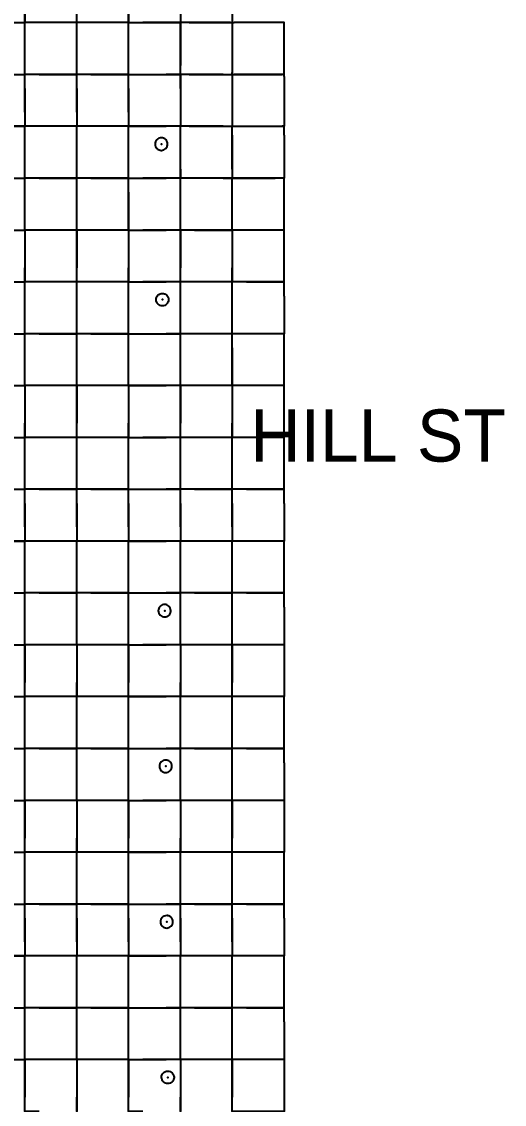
# Model space of a CAD drawing. Header units: metres. Extents: x 0 to 438, y -24 to 612.
# Drawn here: x 314.4 to 398.2, y 190.2 to 378.2 of the extents above; entities that cross this region are included whole.
import ezdxf

# ---------------------------------------------------------------- set-up
doc = ezdxf.new("R2010")
doc.units = ezdxf.units.M
for name, color, linetype in [('LAYER_01_CUT', 7, 'Continuous'), ('LAYER_04_GRID', 7, 'Continuous'), ('LAYER_05_LABELS', 7, 'Continuous')]:
    doc.layers.add(name, color=color, linetype=linetype)

msp = doc.modelspace()

# ---------------------------------------------------------------- linework, layer by layer
at = {"layer": 'LAYER_01_CUT'}
for points in [[(262.55, 405), (270, 405), (270.33, 405), (279, 405), (279.33, 405), (288, 405), (288.33, 405), (297, 405), (297.33, 405), (306, 405), (306.33, 405), (315, 405), (315.33, 405), (324, 405), (324.33, 405), (333, 405), (333, 404.67), (333, 396), (333, 394.45), (333, 387), (333, 379.55), (333, 378), (333, 384.54)], [(326.46, 378), (324, 378), (324, 384.54), (324, 387), (324, 394.45), (324, 396), (324, 388.55)], [(342, 385.45), (342, 378)], [(351, 386.67), (351, 378)], [(315, 384.54), (315, 378), (315, 380.46)], [(324, 378), (324, 380.46)], [(308.46, 378), (315, 378)], [(312.54, 378), (315, 378)], [(317.46, 378), (315, 378)], [(321.54, 378), (315, 378)], [(315, 375.54), (315, 378)], [(315, 371.46), (315, 378)], [(324, 378), (317.46, 378)], [(324, 378), (321.54, 378)], [(330.54, 378), (324, 378)], [(324, 375.54), (324, 378)], [(324, 371.46), (324, 378)], [(333, 378), (326.46, 378)], [(333, 378), (330.54, 378)], [(333, 375.54), (333, 378)], [(333, 371.46), (333, 378)], [(333, 378), (340.45, 378)], [(333, 378), (335.46, 378)], [(335.46, 369), (342, 369), (342, 375.54), (342, 378), (342, 370.55)], [(342, 378), (335.46, 378)], [(340.45, 378), (342, 378)], [(342, 378.33), (342, 378)], [(343.55, 378), (342, 378)], [(350.67, 378), (342, 378)], [(343.55, 378), (351, 378), (351, 376.45), (351, 369), (351, 367.45), (351, 360), (352.55, 360), (360, 360), (359.67, 360)], [(350.67, 378), (351, 378)], [(351, 378), (351, 369.33)], [(351, 378), (351.33, 378)], [(360, 368.67), (360, 369), (360, 377.67), (360, 378), (351.33, 378)], [(308.46, 369), (315, 369), (315, 375.54)], [(317.46, 369), (324, 369), (324, 375.54)], [(326.46, 369), (333, 369), (333, 375.54)], [(315, 369), (315, 371.46)], [(324, 369), (324, 371.46)], [(333, 369), (333, 371.46)], [(342, 369), (342, 370.55)], [(312.54, 369), (315, 369)], [(317.46, 369), (315, 369)], [(321.54, 369), (315, 369)], [(315, 366.54), (315, 369)], [(315, 362.46), (315, 369)], [(324, 369), (321.54, 369)], [(326.46, 369), (324, 369)], [(330.54, 369), (324, 369)], [(324, 366.54), (324, 369)], [(324, 362.46), (324, 369)], [(333, 369), (330.54, 369)], [(333, 366.54), (333, 369)], [(333, 362.46), (333, 369)], [(333, 369), (335.46, 369)], [(333, 369), (339.54, 369)], [(342, 369), (339.54, 369)], [(343.55, 369), (342, 369)], [(349.45, 369), (342, 369)], [(342, 366.54), (342, 369)], [(342, 369), (342, 361.55)], [(343.55, 369), (351, 369)], [(349.45, 369), (351, 369)], [(351, 369), (351, 369.33)], [(351, 369), (351, 360.33)], [(351, 369), (359.67, 369)], [(351, 369), (351.33, 369)], [(360, 369), (351.33, 369)], [(360, 369), (359.67, 369)], [(360, 368.67), (360, 360)], [(315, 366.54), (315, 360)], [(324, 366.54), (324, 360)], [(333, 366.54), (333, 360)], [(342, 366.54), (342, 360)], [(315, 362.46), (315, 360)], [(324, 362.46), (324, 360)], [(333, 362.46), (333, 360)], [(342, 361.55), (342, 360)], [(360, 358.45), (360, 351), (353.46, 351), (351, 351), (344.46, 351), (342, 351), (342, 357.54), (342, 360), (335.46, 360), (333, 360), (326.46, 360), (324, 360), (317.46, 360), (315, 360), (308.46, 360)], [(312.54, 360), (315, 360)], [(321.54, 360), (315, 360)], [(315, 357.54), (315, 360)], [(315, 353.46), (315, 360)], [(324, 360), (321.54, 360)], [(330.54, 360), (324, 360)], [(324, 357.54), (324, 360)], [(324, 353.46), (324, 360)], [(333, 360), (330.54, 360)], [(333, 357.54), (333, 360)], [(333, 353.46), (333, 360)], [(333, 360), (339.54, 360)], [(342, 360), (339.54, 360)], [(343.55, 360), (342, 360)], [(349.45, 360), (342, 360)], [(342, 352.55), (342, 360)], [(343.55, 360), (351, 360)], [(349.45, 360), (351, 360)], [(351, 360.33), (351, 360)], [(351, 358.45), (351, 360)], [(351, 352.55), (351, 360)], [(351, 360), (359.67, 360)], [(360, 358.45), (360, 360)], [(308.46, 351), (315, 351), (315, 357.54)], [(317.46, 351), (324, 351), (324, 357.54)], [(326.46, 351), (333, 351), (333, 357.54)], [(339.77, 356.92), (339.77, 356.92), (339.75, 357.12), (339.75, 357.13), (339.69, 357.33), (339.69, 357.33), (339.59, 357.52), (339.59, 357.53), (339.45, 357.69), (339.44, 357.7), (339.28, 357.83), (339.27, 357.83), (339.09, 357.92), (339.08, 357.93), (338.89, 357.98), (338.88, 357.98), (338.69, 358), (338.68, 358), (338.48, 357.98), (338.48, 357.98), (338.28, 357.92), (338.27, 357.92), (338.09, 357.82), (338.08, 357.81), (337.92, 357.67), (337.91, 357.67), (337.78, 357.5), (337.78, 357.5), (337.68, 357.31), (337.68, 357.3), (337.63, 357.11), (337.62, 357.1), (337.61, 356.92), (337.61, 356.91), (337.63, 356.71), (337.63, 356.7), (337.69, 356.51), (337.69, 356.5), (337.79, 356.31), (337.8, 356.31), (337.93, 356.14), (337.94, 356.14), (338.1, 356.01), (338.11, 356), (338.3, 355.91), (338.3, 355.9), (338.5, 355.85), (338.5, 355.85), (338.69, 355.83), (338.7, 355.83), (338.9, 355.85), (338.91, 355.85), (339.1, 355.91), (339.11, 355.92), (339.29, 356.02), (339.3, 356.02), (339.46, 356.16), (339.47, 356.16), (339.6, 356.33), (339.61, 356.34), (339.7, 356.52), (339.7, 356.53), (339.76, 356.72), (339.76, 356.73), (339.77, 356.92)], [(351, 358.45), (351, 351)], [(315, 351), (315, 353.46)], [(324, 351), (324, 353.46)], [(333, 351), (333, 353.46)], [(342, 352.55), (342, 351)], [(351, 352.55), (351, 351)], [(312.54, 351), (315, 351)], [(317.46, 351), (315, 351)], [(321.54, 351), (315, 351)], [(315, 348.54), (315, 351)], [(315, 344.46), (315, 351)], [(324, 351), (321.54, 351)], [(326.46, 351), (324, 351)], [(330.54, 351), (324, 351)], [(324, 348.54), (324, 351)], [(324, 344.46), (324, 351)], [(333, 351), (330.54, 351)], [(333, 348.54), (333, 351)], [(333, 344.46), (333, 351)], [(333, 351), (335.46, 351)], [(333, 351), (339.54, 351)], [(342, 351), (335.46, 351)], [(342, 351), (339.54, 351)], [(349.45, 351), (342, 351)], [(342, 348.54), (342, 351)], [(342, 344.46), (342, 351)], [(349.45, 351), (351, 351)], [(351, 348.54), (351, 351)], [(351, 344.46), (351, 351)], [(351, 351), (358.45, 351)], [(360, 351), (358.45, 351)], [(360, 348.54), (360, 351)], [(317.46, 342), (315, 342), (315, 348.54)], [(326.46, 333), (324, 333), (324, 339.54), (324, 342), (324, 348.54)], [(333, 348.54), (333, 342), (333, 344.46)], [(335.46, 324), (342, 324), (342, 330.54), (342, 333), (342, 339.54), (342, 342), (342, 348.54)], [(344.46, 342), (351, 342), (351, 348.54)], [(353.46, 333), (360, 333), (360, 339.54), (360, 342), (360, 348.54)], [(315, 342), (315, 344.46)], [(324, 342), (324, 344.46)], [(342, 342), (342, 344.46)], [(351, 342), (351, 344.46)], [(308.46, 342), (315, 342)], [(312.54, 342), (315, 342)], [(321.54, 342), (315, 342)], [(315, 342), (315, 339.54)], [(315, 342), (315, 335.46)], [(324, 342), (317.46, 342)], [(324, 342), (321.54, 342)], [(326.46, 342), (324, 342)], [(330.54, 342), (324, 342)], [(324, 342), (324, 335.46)], [(333, 342), (326.46, 342)], [(333, 342), (330.54, 342)], [(333, 342), (333, 339.54)], [(333, 342), (333, 335.46)], [(333, 342), (335.46, 342)], [(333, 342), (339.54, 342)], [(342, 342), (335.46, 342)], [(342, 342), (339.54, 342)], [(344.46, 342), (342, 342)], [(348.54, 342), (342, 342)], [(342, 342), (342, 335.46)], [(351, 342), (348.54, 342)], [(353.46, 342), (351, 342)], [(357.54, 342), (351, 342)], [(351, 342), (351, 339.54)], [(351, 342), (351, 335.46)], [(360, 342), (353.46, 342)], [(360, 342), (357.54, 342)], [(315, 339.54), (315, 333), (315, 335.46)], [(333, 339.54), (333, 333), (333, 335.46)], [(351, 339.54), (351, 333), (351, 335.46)], [(324, 333), (324, 335.46)], [(342, 333), (342, 335.46)], [(308.46, 333), (315, 333)], [(312.54, 333), (315, 333)], [(317.46, 333), (315, 333)], [(321.54, 333), (315, 333)], [(315, 330.54), (315, 333)], [(315, 326.46), (315, 333)], [(324, 333), (317.46, 333)], [(324, 333), (321.54, 333)], [(330.54, 333), (324, 333)], [(324, 330.54), (324, 333)], [(324, 326.46), (324, 333)], [(333, 333), (326.46, 333)], [(333, 333), (330.54, 333)], [(333, 330.54), (333, 333)], [(333, 326.46), (333, 333)], [(333, 333), (335.46, 333)], [(333, 333), (339.54, 333)], [(342, 333), (335.46, 333)], [(342, 333), (339.54, 333)], [(344.46, 333), (342, 333)], [(348.54, 333), (342, 333)], [(342, 326.46), (342, 333)], [(351, 333), (344.46, 333)], [(351, 333), (348.54, 333)], [(353.46, 333), (351, 333)], [(357.54, 333), (351, 333)], [(351, 330.54), (351, 333)], [(351, 326.46), (351, 333)], [(360, 333), (357.54, 333)], [(360, 330.54), (360, 333)], [(339.64, 330.69), (339.77, 330.53), (339.78, 330.52), (339.88, 330.34), (339.88, 330.33), (339.94, 330.13), (339.94, 330.12), (339.96, 329.92), (339.96, 329.92), (339.94, 329.73), (339.94, 329.72), (339.89, 329.53), (339.88, 329.52), (339.79, 329.34), (339.79, 329.33), (339.66, 329.16), (339.65, 329.16), (339.49, 329.02), (339.48, 329.02), (339.3, 328.92), (339.29, 328.91), (339.09, 328.85), (339.08, 328.85), (338.88, 328.83), (338.88, 328.83), (338.69, 328.85), (338.68, 328.85), (338.49, 328.9), (338.48, 328.91), (338.3, 329), (338.29, 329.01), (338.12, 329.14), (338.12, 329.14), (337.98, 329.31), (337.98, 329.31), (337.88, 329.5), (337.88, 329.51), (337.81, 329.7), (337.81, 329.71), (337.79, 329.91), (337.79, 329.92), (337.81, 330.1), (337.81, 330.11), (337.86, 330.3), (337.87, 330.31), (337.96, 330.5), (337.97, 330.5), (338.1, 330.67), (338.1, 330.68), (338.27, 330.81), (338.27, 330.82), (338.46, 330.92), (338.47, 330.92), (338.66, 330.98), (338.67, 330.98), (338.87, 331), (338.88, 331), (339.06, 330.98), (339.07, 330.98), (339.26, 330.93), (339.27, 330.92), (339.46, 330.83), (339.46, 330.83), (339.63, 330.7), (339.64, 330.69)], [(308.46, 324), (315, 324), (315, 330.54)], [(317.46, 324), (324, 324), (324, 330.54)], [(326.46, 324), (333, 324), (333, 330.54)], [(360, 330.54), (360, 324), (353.46, 324), (351, 324), (351, 330.54)], [(315, 324), (315, 326.46)], [(324, 324), (324, 326.46)], [(333, 324), (333, 326.46)], [(342, 324), (342, 326.46)], [(351, 324), (351, 326.46)], [(312.54, 324), (315, 324)], [(317.46, 324), (315, 324)], [(321.54, 324), (315, 324)], [(315, 321.54), (315, 324)], [(315, 317.46), (315, 324)], [(324, 324), (321.54, 324)], [(326.46, 324), (324, 324)], [(330.54, 324), (324, 324)], [(324, 321.54), (324, 324)], [(324, 317.46), (324, 324)], [(333, 324), (330.54, 324)], [(333, 321.54), (333, 324)], [(333, 317.46), (333, 324)], [(333, 324), (335.46, 324)], [(333, 324), (339.54, 324)], [(342, 324), (339.54, 324)], [(344.46, 324), (342, 324)], [(348.54, 324), (342, 324)], [(342, 321.54), (342, 324)], [(342, 317.46), (342, 324)], [(351, 324), (344.46, 324)], [(351, 324), (348.54, 324)], [(357.54, 324), (351, 324)], [(351, 321.54), (351, 324)], [(351, 317.46), (351, 324)], [(360, 324), (357.54, 324)], [(360, 321.54), (360, 324)], [(317.46, 315), (315, 315), (315, 321.54)], [(326.46, 306), (324, 306), (324, 312.54), (324, 315), (324, 321.54)], [(335.46, 315), (333, 315), (333, 321.54)], [(344.46, 306), (342, 306), (342, 312.54), (342, 315), (342, 321.54)], [(351, 321.54), (351, 315), (351, 317.46)], [(353.46, 297), (360, 297), (360, 303.54), (360, 306), (360, 312.54), (360, 315), (360, 321.54)], [(315, 315), (315, 317.46)], [(324, 315), (324, 317.46)], [(333, 315), (333, 317.46)], [(342, 315), (342, 317.46)], [(308.46, 315), (315, 315)], [(312.54, 315), (315, 315)], [(321.54, 315), (315, 315)], [(315, 315), (315, 312.54)], [(315, 315), (315, 308.46)], [(324, 315), (317.46, 315)], [(324, 315), (321.54, 315)], [(326.46, 315), (324, 315)], [(330.54, 315), (324, 315)], [(324, 315), (324, 308.46)], [(333, 315), (326.46, 315)], [(333, 315), (330.54, 315)], [(333, 315), (333, 312.54)], [(333, 315), (333, 308.46)], [(333, 315), (339.54, 315)], [(342, 315), (335.46, 315)], [(342, 315), (339.54, 315)], [(344.46, 315), (342, 315)], [(348.54, 315), (342, 315)], [(342, 315), (342, 308.46)], [(351, 315), (344.46, 315)], [(351, 315), (348.54, 315)], [(353.46, 315), (351, 315)], [(357.54, 315), (351, 315)], [(351, 315), (351, 312.54)], [(351, 315), (351, 308.46)], [(360, 315), (353.46, 315)], [(360, 315), (357.54, 315)], [(315, 312.54), (315, 306), (315, 308.46)], [(333, 312.54), (333, 306), (333, 308.46)], [(351, 312.54), (351, 306), (351, 308.46)], [(324, 306), (324, 308.46)], [(342, 306), (342, 308.46)], [(308.46, 306), (315, 306)], [(312.54, 306), (315, 306)], [(317.46, 306), (315, 306)], [(321.54, 306), (315, 306)], [(315, 303.54), (315, 306)], [(315, 299.46), (315, 306)], [(324, 306), (317.46, 306)], [(324, 306), (321.54, 306)], [(330.54, 306), (324, 306)], [(324, 303.54), (324, 306)], [(324, 299.46), (324, 306)], [(333, 306), (326.46, 306)], [(333, 306), (330.54, 306)], [(333, 303.54), (333, 306)], [(333, 299.46), (333, 306)], [(333, 306), (335.46, 306)], [(333, 306), (339.54, 306)], [(342, 306), (335.46, 306)], [(342, 306), (339.54, 306)], [(348.54, 306), (342, 306)], [(342, 303.54), (342, 306)], [(342, 299.46), (342, 306)], [(351, 306), (344.46, 306)], [(351, 306), (348.54, 306)], [(353.46, 306), (351, 306)], [(357.54, 306), (351, 306)], [(351, 303.54), (351, 306)], [(351, 299.46), (351, 306)], [(360, 306), (353.46, 306)], [(360, 306), (357.54, 306)], [(308.46, 297), (315, 297), (315, 303.54)], [(317.46, 297), (324, 297), (324, 303.54)], [(326.46, 297), (333, 297), (333, 303.54)], [(335.46, 297), (342, 297), (342, 303.54)], [(344.46, 297), (351, 297), (351, 303.54)], [(315, 297), (315, 299.46)], [(324, 297), (324, 299.46)], [(333, 297), (333, 299.46)], [(342, 297), (342, 299.46)], [(351, 297), (351, 299.46)], [(312.54, 297), (315, 297)], [(317.46, 297), (315, 297)], [(321.54, 297), (315, 297)], [(315, 294.54), (315, 297)], [(315, 290.46), (315, 297)], [(324, 297), (321.54, 297)], [(326.46, 297), (324, 297)], [(330.54, 297), (324, 297)], [(324, 294.54), (324, 297)], [(324, 290.46), (324, 297)], [(333, 297), (330.54, 297)], [(333, 294.54), (333, 297)], [(333, 290.46), (333, 297)], [(333, 297), (335.46, 297)], [(333, 297), (339.54, 297)], [(342, 297), (339.54, 297)], [(344.46, 297), (342, 297)], [(348.54, 297), (342, 297)], [(342, 294.54), (342, 297)], [(342, 290.46), (342, 297)], [(351, 297), (348.54, 297)], [(353.46, 297), (351, 297)], [(357.54, 297), (351, 297)], [(351, 294.54), (351, 297)], [(351, 290.46), (351, 297)], [(360, 297), (357.54, 297)], [(360, 294.54), (360, 297)], [(360, 294.54), (360, 288), (353.46, 288), (351, 288), (344.46, 288), (342, 288), (335.46, 288), (333, 288), (326.46, 288), (324, 288), (317.46, 288), (315, 288), (308.46, 288)], [(315, 294.54), (315, 288)], [(324, 294.54), (324, 288)], [(333, 294.54), (333, 288)], [(342, 294.54), (342, 288)], [(351, 294.54), (351, 288)], [(315, 290.46), (315, 288)], [(324, 290.46), (324, 288)], [(333, 290.46), (333, 288)], [(342, 290.46), (342, 288)], [(351, 290.46), (351, 288)], [(312.54, 288), (315, 288)], [(321.54, 288), (315, 288)], [(315, 285.54), (315, 288)], [(315, 281.46), (315, 288)], [(324, 288), (321.54, 288)], [(330.54, 288), (324, 288)], [(324, 285.54), (324, 288)], [(324, 281.46), (324, 288)], [(333, 288), (330.54, 288)], [(333, 285.54), (333, 288)], [(333, 281.46), (333, 288)], [(333, 288), (339.54, 288)], [(342, 288), (339.54, 288)], [(348.54, 288), (342, 288)], [(342, 285.54), (342, 288)], [(342, 281.46), (342, 288)], [(351, 288), (348.54, 288)], [(357.54, 288), (351, 288)], [(351, 285.54), (351, 288)], [(351, 281.46), (351, 288)], [(360, 288), (357.54, 288)], [(360, 285.54), (360, 288)], [(308.46, 279), (315, 279), (315, 285.54)], [(317.46, 279), (324, 279), (324, 285.54)], [(326.46, 279), (333, 279), (333, 285.54)], [(335.46, 279), (342, 279), (342, 285.54)], [(344.46, 279), (351, 279), (351, 285.54)], [(353.46, 279), (360, 279), (360, 285.54)], [(315, 279), (315, 281.46)], [(324, 279), (324, 281.46)], [(333, 279), (333, 281.46)], [(342, 279), (342, 281.46)], [(351, 279), (351, 281.46)], [(312.54, 279), (315, 279)], [(317.46, 279), (315, 279)], [(321.54, 279), (315, 279)], [(315, 276.54), (315, 279)], [(315, 272.46), (315, 279)], [(324, 279), (321.54, 279)], [(326.46, 279), (324, 279)], [(330.54, 279), (324, 279)], [(324, 276.54), (324, 279)], [(324, 272.46), (324, 279)], [(333, 279), (330.54, 279)], [(333, 276.54), (333, 279)], [(333, 272.46), (333, 279)], [(333, 279), (335.46, 279)], [(333, 279), (339.54, 279)], [(342, 279), (339.54, 279)], [(344.46, 279), (342, 279)], [(348.54, 279), (342, 279)], [(342, 276.54), (342, 279)], [(342, 272.46), (342, 279)], [(351, 279), (348.54, 279)], [(353.46, 279), (351, 279)], [(357.54, 279), (351, 279)], [(351, 276.54), (351, 279)], [(351, 272.46), (351, 279)], [(360, 279), (357.54, 279)], [(360, 276.54), (360, 279)], [(317.46, 261), (315, 261), (315, 267.54), (315, 270), (315, 276.54)], [(326.46, 270), (324, 270), (324, 276.54)], [(335.46, 261), (333, 261), (333, 267.54), (333, 270), (333, 276.54)], [(339.67, 274.92), (339.85, 275.02), (339.86, 275.02), (340.02, 275.16), (340.03, 275.17), (340.16, 275.33), (340.17, 275.34), (340.26, 275.52), (340.26, 275.53), (340.31, 275.72), (340.32, 275.73), (340.33, 275.92), (340.33, 275.93), (340.31, 276.12), (340.31, 276.13), (340.25, 276.33), (340.25, 276.34), (340.15, 276.52), (340.14, 276.53), (340.01, 276.69), (340, 276.7), (339.84, 276.83), (339.83, 276.83), (339.64, 276.93), (339.64, 276.93), (339.45, 276.98), (339.44, 276.99), (339.25, 277), (339.24, 277), (339.04, 276.98), (339.04, 276.98), (338.84, 276.92), (338.83, 276.92), (338.65, 276.82), (338.64, 276.81), (338.48, 276.68), (338.47, 276.67), (338.34, 276.5), (338.33, 276.5), (338.24, 276.31), (338.24, 276.3), (338.19, 276.11), (338.18, 276.11), (338.17, 275.92), (338.17, 275.91), (338.19, 275.71), (338.19, 275.7), (338.25, 275.51), (338.25, 275.5), (338.35, 275.32), (338.36, 275.31), (338.49, 275.15), (338.5, 275.14), (338.66, 275.01), (338.67, 275), (338.86, 274.91), (338.86, 274.91), (339.05, 274.85), (339.06, 274.85), (339.25, 274.84), (339.26, 274.83), (339.46, 274.86), (339.46, 274.86), (339.66, 274.92), (339.67, 274.92)], [(344.46, 270), (342, 270), (342, 276.54)], [(360, 276.54), (360, 270), (360, 267.54), (360, 261), (353.46, 261), (351, 261), (351, 267.54), (351, 270), (351, 276.54)], [(315, 270), (315, 272.46)], [(324, 270), (324, 272.46)], [(333, 270), (333, 272.46)], [(342, 270), (342, 272.46)], [(351, 270), (351, 272.46)], [(308.46, 270), (315, 270)], [(312.54, 270), (315, 270)], [(317.46, 270), (315, 270)], [(321.54, 270), (315, 270)], [(315, 270), (315, 263.46)], [(324, 270), (317.46, 270)], [(324, 270), (321.54, 270)], [(330.54, 270), (324, 270)], [(324, 270), (324, 267.54)], [(324, 270), (324, 263.46)], [(333, 270), (326.46, 270)], [(333, 270), (330.54, 270)], [(333, 270), (333, 263.46)], [(333, 270), (335.46, 270)], [(333, 270), (339.54, 270)], [(342, 270), (335.46, 270)], [(342, 270), (339.54, 270)], [(348.54, 270), (342, 270)], [(342, 270), (342, 267.54)], [(342, 270), (342, 263.46)], [(351, 270), (344.46, 270)], [(351, 270), (348.54, 270)], [(353.46, 270), (351, 270)], [(357.54, 270), (351, 270)], [(351, 270), (351, 263.46)], [(360, 270), (353.46, 270)], [(360, 270), (357.54, 270)], [(324, 267.54), (324, 261), (324, 263.46)], [(342, 267.54), (342, 261), (342, 263.46)], [(315, 261), (315, 263.46)], [(333, 261), (333, 263.46)], [(351, 261), (351, 263.46)], [(308.46, 261), (315, 261)], [(312.54, 261), (315, 261)], [(321.54, 261), (315, 261)], [(315, 258.54), (315, 261)], [(315, 254.46), (315, 261)], [(324, 261), (317.46, 261)], [(324, 261), (321.54, 261)], [(326.46, 261), (324, 261)], [(330.54, 261), (324, 261)], [(324, 258.54), (324, 261)], [(324, 254.46), (324, 261)], [(333, 261), (326.46, 261)], [(333, 261), (330.54, 261)], [(333, 258.54), (333, 261)], [(333, 254.46), (333, 261)], [(333, 261), (339.54, 261)], [(342, 261), (335.46, 261)], [(342, 261), (339.54, 261)], [(344.46, 261), (342, 261)], [(348.54, 261), (342, 261)], [(342, 258.54), (342, 261)], [(342, 254.46), (342, 261)], [(351, 261), (344.46, 261)], [(351, 261), (348.54, 261)], [(357.54, 261), (351, 261)], [(351, 258.54), (351, 261)], [(351, 254.46), (351, 261)], [(360, 261), (357.54, 261)], [(360, 258.54), (360, 261)], [(308.46, 252), (315, 252), (315, 258.54)], [(317.46, 252), (324, 252), (324, 258.54)], [(326.46, 252), (333, 252), (333, 258.54)], [(335.46, 252), (342, 252), (342, 258.54)], [(344.46, 252), (351, 252), (351, 258.54)], [(353.46, 252), (360, 252), (360, 258.54)], [(315, 252), (315, 254.46)], [(324, 252), (324, 254.46)], [(333, 252), (333, 254.46)], [(342, 252), (342, 254.46)], [(351, 252), (351, 254.46)], [(312.54, 252), (315, 252)], [(317.46, 252), (315, 252)], [(321.54, 252), (315, 252)], [(315, 249.54), (315, 252)], [(315, 245.46), (315, 252)], [(324, 252), (321.54, 252)], [(326.46, 252), (324, 252)], [(330.54, 252), (324, 252)], [(324, 249.54), (324, 252)], [(324, 245.46), (324, 252)], [(333, 252), (330.54, 252)], [(333, 249.54), (333, 252)], [(333, 245.46), (333, 252)], [(333, 252), (335.46, 252)], [(333, 252), (339.54, 252)], [(342, 252), (339.54, 252)], [(344.46, 252), (342, 252)], [(348.54, 252), (342, 252)], [(342, 249.54), (342, 252)], [(342, 245.46), (342, 252)], [(351, 252), (348.54, 252)], [(353.46, 252), (351, 252)], [(357.54, 252), (351, 252)], [(351, 249.54), (351, 252)], [(351, 245.46), (351, 252)], [(360, 252), (357.54, 252)], [(360, 249.54), (360, 252)], [(340.35, 248.34), (340.44, 248.52), (340.45, 248.53), (340.5, 248.72), (340.5, 248.73), (340.52, 248.92), (340.52, 248.93), (340.5, 249.12), (340.5, 249.13), (340.44, 249.33), (340.44, 249.34), (340.34, 249.52), (340.33, 249.53), (340.2, 249.69), (340.19, 249.7), (340.02, 249.83), (340.02, 249.83), (339.83, 249.93), (339.82, 249.93), (339.63, 249.98), (339.62, 249.99), (339.44, 250), (339.43, 250), (339.23, 249.98), (339.22, 249.98), (339.03, 249.92), (339.02, 249.92), (338.83, 249.82), (338.83, 249.81), (338.66, 249.68), (338.66, 249.67), (338.53, 249.51), (338.52, 249.5), (338.43, 249.31), (338.42, 249.31), (338.37, 249.11), (338.37, 249.11), (338.35, 248.92), (338.35, 248.91), (338.37, 248.71), (338.37, 248.7), (338.43, 248.51), (338.44, 248.5), (338.54, 248.32), (338.54, 248.31), (338.68, 248.15), (338.68, 248.14), (338.85, 248.01), (338.86, 248), (339.04, 247.91), (339.05, 247.91), (339.24, 247.85), (339.25, 247.85), (339.44, 247.84), (339.44, 247.84), (339.64, 247.86), (339.65, 247.86), (339.85, 247.92), (339.86, 247.92), (340.04, 248.02), (340.05, 248.02), (340.21, 248.16), (340.22, 248.17), (340.35, 248.33), (340.35, 248.34)], [(317.46, 234), (315, 234), (315, 240.54), (315, 243), (315, 249.54)], [(326.46, 243), (324, 243), (324, 249.54)], [(335.46, 234), (333, 234), (333, 240.54), (333, 243), (333, 249.54)], [(344.46, 243), (342, 243), (342, 249.54)], [(360, 249.54), (360, 243), (360, 240.54), (360, 234), (353.46, 234), (351, 234), (351, 240.54), (351, 243), (351, 249.54)], [(315, 243), (315, 245.46)], [(324, 243), (324, 245.46)], [(333, 243), (333, 245.46)], [(342, 243), (342, 245.46)], [(351, 243), (351, 245.46)], [(308.46, 243), (315, 243)], [(312.54, 243), (315, 243)], [(317.46, 243), (315, 243)], [(321.54, 243), (315, 243)], [(315, 243), (315, 236.46)], [(324, 243), (317.46, 243)], [(324, 243), (321.54, 243)], [(330.54, 243), (324, 243)], [(324, 243), (324, 240.54)], [(324, 243), (324, 236.46)], [(333, 243), (326.46, 243)], [(333, 243), (330.54, 243)], [(333, 243), (333, 236.46)], [(333, 243), (335.46, 243)], [(333, 243), (339.54, 243)], [(342, 243), (335.46, 243)], [(342, 243), (339.54, 243)], [(348.54, 243), (342, 243)], [(342, 243), (342, 240.54)], [(342, 243), (342, 236.46)], [(351, 243), (344.46, 243)], [(351, 243), (348.54, 243)], [(353.46, 243), (351, 243)], [(357.54, 243), (351, 243)], [(351, 243), (351, 236.46)], [(360, 243), (353.46, 243)], [(360, 243), (357.54, 243)], [(324, 240.54), (324, 234), (324, 236.46)], [(342, 240.54), (342, 234), (342, 236.46)], [(315, 234), (315, 236.46)], [(333, 234), (333, 236.46)], [(351, 234), (351, 236.46)], [(308.46, 234), (315, 234)], [(312.54, 234), (315, 234)], [(321.54, 234), (315, 234)], [(315, 231.54), (315, 234)], [(315, 227.46), (315, 234)], [(324, 234), (317.46, 234)], [(324, 234), (321.54, 234)], [(326.46, 234), (324, 234)], [(330.54, 234), (324, 234)], [(324, 231.54), (324, 234)], [(324, 227.46), (324, 234)], [(333, 234), (326.46, 234)], [(333, 234), (330.54, 234)], [(333, 231.54), (333, 234)], [(333, 227.46), (333, 234)], [(333, 234), (339.54, 234)], [(342, 234), (335.46, 234)], [(342, 234), (339.54, 234)], [(344.46, 234), (342, 234)], [(348.54, 234), (342, 234)], [(342, 231.54), (342, 234)], [(342, 227.46), (342, 234)], [(351, 234), (344.46, 234)], [(351, 234), (348.54, 234)], [(357.54, 234), (351, 234)], [(351, 231.54), (351, 234)], [(351, 227.46), (351, 234)], [(360, 234), (357.54, 234)], [(360, 231.54), (360, 234)], [(308.46, 225), (315, 225), (315, 231.54)], [(317.46, 225), (324, 225), (324, 231.54)], [(326.46, 225), (333, 225), (333, 231.54)], [(335.46, 225), (342, 225), (342, 231.54)], [(344.46, 225), (351, 225), (351, 231.54)], [(353.46, 225), (360, 225), (360, 231.54)], [(315, 225), (315, 227.46)], [(324, 225), (324, 227.46)], [(333, 225), (333, 227.46)], [(342, 225), (342, 227.46)], [(351, 225), (351, 227.46)], [(312.54, 225), (315, 225)], [(317.46, 225), (315, 225)], [(321.54, 225), (315, 225)], [(315, 222.54), (315, 225)], [(315, 218.46), (315, 225)], [(324, 225), (321.54, 225)], [(326.46, 225), (324, 225)], [(330.54, 225), (324, 225)], [(324, 222.54), (324, 225)], [(324, 218.46), (324, 225)], [(333, 225), (330.54, 225)], [(333, 222.54), (333, 225)], [(333, 218.46), (333, 225)], [(333, 225), (335.46, 225)], [(333, 225), (339.54, 225)], [(342, 225), (339.54, 225)], [(344.46, 225), (342, 225)], [(348.54, 225), (342, 225)], [(342, 222.54), (342, 225)], [(342, 218.46), (342, 225)], [(351, 225), (348.54, 225)], [(353.46, 225), (351, 225)], [(357.54, 225), (351, 225)], [(351, 222.54), (351, 225)], [(351, 218.46), (351, 225)], [(360, 225), (357.54, 225)], [(360, 222.54), (360, 225)], [(360, 222.54), (360, 216), (353.46, 216), (351, 216), (344.46, 216), (342, 216), (335.46, 216), (333, 216), (326.46, 216), (324, 216), (317.46, 216), (315, 216), (308.46, 216)], [(315, 222.54), (315, 216)], [(324, 222.54), (324, 216)], [(333, 222.54), (333, 216)], [(338.61, 222.31), (338.56, 222.11), (338.56, 222.11), (338.54, 221.92), (338.54, 221.91), (338.56, 221.71), (338.56, 221.7), (338.62, 221.51), (338.62, 221.5), (338.72, 221.32), (338.73, 221.31), (338.86, 221.15), (338.87, 221.14), (339.04, 221.01), (339.04, 221), (339.23, 220.91), (339.24, 220.91), (339.43, 220.85), (339.44, 220.85), (339.62, 220.84), (339.63, 220.84), (339.83, 220.86), (339.84, 220.86), (340.03, 220.92), (340.04, 220.92), (340.23, 221.02), (340.23, 221.02), (340.4, 221.16), (340.4, 221.17), (340.53, 221.33), (340.54, 221.34), (340.63, 221.52), (340.64, 221.53), (340.69, 221.72), (340.69, 221.73), (340.71, 221.92), (340.71, 221.93), (340.69, 222.13), (340.69, 222.13), (340.62, 222.33), (340.62, 222.34), (340.52, 222.52), (340.52, 222.53), (340.38, 222.69), (340.38, 222.7), (340.21, 222.83), (340.2, 222.83), (340.02, 222.93), (340.01, 222.93), (339.82, 222.98), (339.81, 222.99), (339.62, 223), (339.62, 223), (339.42, 222.98), (339.41, 222.98), (339.21, 222.92), (339.2, 222.92), (339.02, 222.82), (339.01, 222.81), (338.85, 222.68), (338.84, 222.67), (338.71, 222.51), (338.71, 222.5), (338.62, 222.31), (338.61, 222.31)], [(342, 222.54), (342, 216)], [(351, 222.54), (351, 216)], [(315, 218.46), (315, 216)], [(324, 218.46), (324, 216)], [(333, 218.46), (333, 216)], [(342, 218.46), (342, 216)], [(351, 218.46), (351, 216)], [(312.54, 216), (315, 216)], [(321.54, 216), (315, 216)], [(315, 213.54), (315, 216)], [(315, 209.46), (315, 216)], [(324, 216), (321.54, 216)], [(330.54, 216), (324, 216)], [(324, 213.54), (324, 216)], [(324, 209.46), (324, 216)], [(333, 216), (330.54, 216)], [(333, 213.54), (333, 216)], [(333, 209.46), (333, 216)], [(333, 216), (339.54, 216)], [(342, 216), (339.54, 216)], [(348.54, 216), (342, 216)], [(342, 213.54), (342, 216)], [(342, 209.46), (342, 216)], [(351, 216), (348.54, 216)], [(357.54, 216), (351, 216)], [(351, 213.54), (351, 216)], [(351, 209.46), (351, 216)], [(360, 216), (357.54, 216)], [(360, 213.54), (360, 216)], [(308.46, 207), (315, 207), (315, 213.54)], [(317.46, 207), (324, 207), (324, 213.54)], [(326.46, 207), (333, 207), (333, 213.54)], [(335.46, 207), (342, 207), (342, 213.54)], [(344.46, 207), (351, 207), (351, 213.54)], [(353.46, 207), (360, 207), (360, 213.54)], [(315, 207), (315, 209.46)], [(324, 207), (324, 209.46)], [(333, 207), (333, 209.46)], [(342, 207), (342, 209.46)], [(351, 207), (351, 209.46)], [(312.54, 207), (315, 207)], [(317.46, 207), (315, 207)], [(321.54, 207), (315, 207)], [(315, 204.54), (315, 207)], [(315, 200.46), (315, 207)], [(324, 207), (321.54, 207)], [(326.46, 207), (324, 207)], [(330.54, 207), (324, 207)], [(324, 204.54), (324, 207)], [(324, 200.46), (324, 207)], [(333, 207), (330.54, 207)], [(333, 204.54), (333, 207)], [(333, 200.46), (333, 207)], [(333, 207), (335.46, 207)], [(333, 207), (339.54, 207)], [(342, 207), (339.54, 207)], [(344.46, 207), (342, 207)], [(348.54, 207), (342, 207)], [(342, 204.54), (342, 207)], [(342, 200.46), (342, 207)], [(351, 207), (348.54, 207)], [(353.46, 207), (351, 207)], [(357.54, 207), (351, 207)], [(351, 204.54), (351, 207)], [(351, 200.46), (351, 207)], [(360, 207), (357.54, 207)], [(360, 204.54), (360, 207)], [(317.46, 189), (315, 189), (315, 195.54), (315, 198), (315, 204.54)], [(326.46, 198), (324, 198), (324, 204.54)], [(335.46, 189), (333, 189), (333, 195.54), (333, 198), (333, 204.54)], [(344.46, 198), (342, 198), (342, 204.54)], [(360, 204.54), (360, 198), (360, 195.54), (360, 189), (353.46, 189), (351, 189), (351, 195.54), (351, 198), (351, 204.54)], [(315, 198), (315, 200.46)], [(324, 198), (324, 200.46)], [(333, 198), (333, 200.46)], [(342, 198), (342, 200.46)], [(351, 198), (351, 200.46)], [(308.46, 198), (315, 198)], [(312.54, 198), (315, 198)], [(317.46, 198), (315, 198)], [(321.54, 198), (315, 198)], [(315, 198), (315, 191.46)], [(324, 198), (317.46, 198)], [(324, 198), (321.54, 198)], [(330.54, 198), (324, 198)], [(324, 198), (324, 195.54)], [(324, 198), (324, 191.46)], [(333, 198), (326.46, 198)], [(333, 198), (330.54, 198)], [(333, 198), (333, 191.46)], [(333, 198), (335.46, 198)], [(333, 198), (339.54, 198)], [(342, 198), (335.46, 198)], [(342, 198), (339.54, 198)], [(348.54, 198), (342, 198)], [(342, 198), (342, 195.54)], [(342, 198), (342, 191.46)], [(351, 198), (344.46, 198)], [(351, 198), (348.54, 198)], [(353.46, 198), (351, 198)], [(357.54, 198), (351, 198)], [(351, 198), (351, 191.46)], [(360, 198), (353.46, 198)], [(360, 198), (357.54, 198)], [(324, 195.54), (324, 189), (324, 191.46)], [(338.73, 194.91), (338.73, 194.92), (338.74, 195.11), (338.74, 195.12), (338.8, 195.31), (338.8, 195.31), (338.89, 195.5), (338.9, 195.51), (339.03, 195.67), (339.04, 195.68), (339.2, 195.81), (339.21, 195.82), (339.39, 195.92), (339.4, 195.92), (339.6, 195.98), (339.6, 195.98), (339.8, 196), (339.81, 196), (340, 195.99), (340, 195.98), (340.2, 195.93), (340.2, 195.93), (340.39, 195.84), (340.4, 195.83), (340.56, 195.7), (340.57, 195.69), (340.7, 195.53), (340.71, 195.52), (340.81, 195.34), (340.81, 195.33), (340.87, 195.13), (340.87, 195.13), (340.89, 194.93), (340.89, 194.92), (340.88, 194.73), (340.87, 194.72), (340.82, 194.53), (340.82, 194.53), (340.72, 194.34), (340.72, 194.33), (340.59, 194.17), (340.58, 194.16), (340.42, 194.03), (340.41, 194.02), (340.23, 193.92), (340.22, 193.92), (340.02, 193.86), (340.02, 193.86), (339.82, 193.84), (339.81, 193.84), (339.62, 193.85), (339.61, 193.86), (339.42, 193.91), (339.42, 193.91), (339.23, 194), (339.22, 194.01), (339.06, 194.14), (339.05, 194.15), (338.91, 194.31), (338.91, 194.32), (338.81, 194.5), (338.81, 194.51), (338.75, 194.71), (338.75, 194.71), (338.73, 194.91)], [(342, 195.54), (342, 189), (342, 191.46)], [(315, 189), (315, 191.46)], [(333, 189), (333, 191.46)], [(351, 189), (351, 191.46)]]:
    msp.add_lwpolyline(points, dxfattribs=at)
at = {"layer": 'LAYER_04_GRID'}
for p in [(338.72, 356.92), (338.9, 329.92), (339.28, 275.92), (339.46, 248.92), (339.65, 221.92), (339.84, 194.92)]:
    msp.add_point(p, dxfattribs=at)

# ---------------------------------------------------------------- texts
at = {"layer": 'LAYER_05_LABELS'}
msp.add_text('HILL ST', height=9.045, dxfattribs=at).set_placement((354.14, 301.8))

doc.saveas('drawing.dxf')
